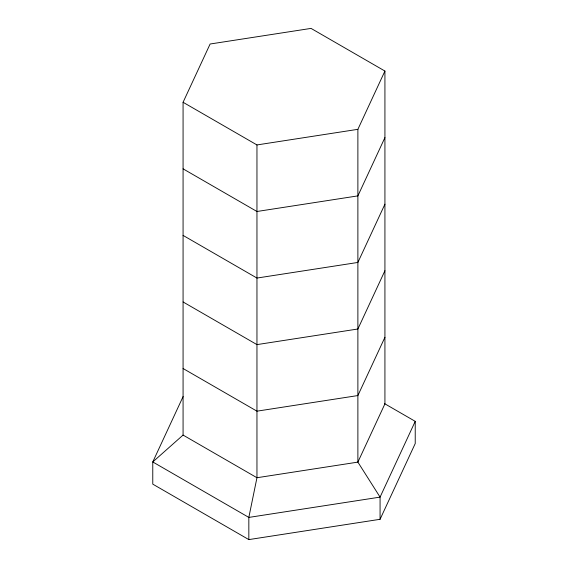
<?xml version="1.0" encoding="UTF-8"?>
<svg xmlns="http://www.w3.org/2000/svg" width="568" height="568" viewBox="0 0 568 568"><rect width="100%" height="100%" fill="white"/><g stroke="black" fill="none" stroke-linecap="round" stroke-linejoin="round"><path stroke-width="0.85" d="M183.073 102.283L210.117 44.013L311.044 28.4L384.926 71.057L384.926 403.848L357.883 462.118L256.956 477.731L183.073 435.074L183.073 102.283L256.956 144.939L357.883 129.327L384.926 71.057M183.116 396.549L152.771 461.947L152.771 484.135L248.834 539.6L380.07 519.301L415.229 443.53L415.229 421.35L384.493 403.6M384.926 137.612L357.883 195.882L256.956 211.495L183.073 168.838M384.926 204.175L357.883 262.444L256.956 278.057L183.073 235.4M384.926 270.73L357.883 329L256.956 344.613L183.073 301.956M384.926 337.293L357.883 395.555L256.956 411.168L183.073 368.518M415.229 421.35L380.07 497.114L380.07 519.301M183.073 435.074L152.771 461.947L248.834 517.413L380.07 497.114L357.883 462.118L357.883 129.327M256.956 144.939L256.956 477.731L248.834 517.413L248.834 539.6"/></g></svg>
